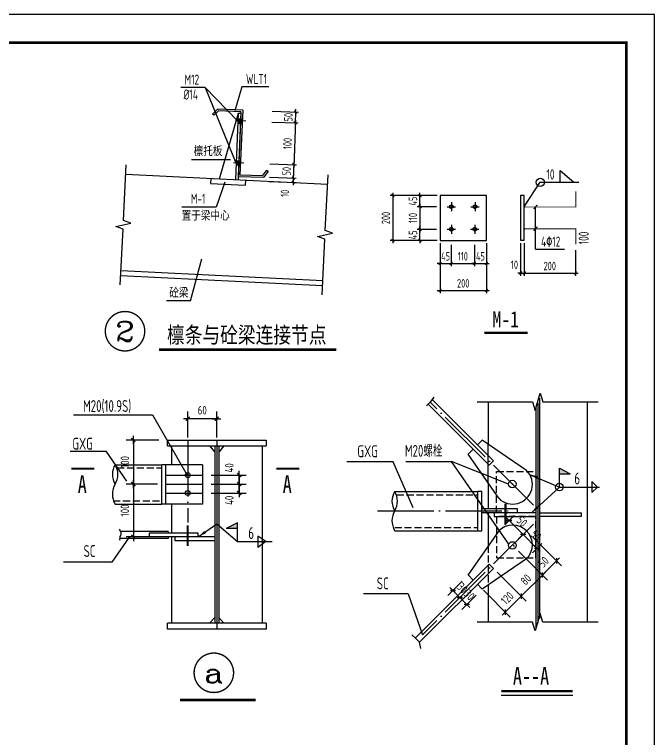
# Model space of a CAD drawing. Extents: x -2331248 to -1198620, y -977263 to -545844.
# Drawn here: x -1228785 to -1200410, y -723781 to -691608 of the extents above; entities that cross this region are included whole.
import ezdxf
from ezdxf.enums import TextEntityAlignment as Align

# ---------------------------------------------------------------- set-up
doc = ezdxf.new("R2010")
doc.units = 0
doc.header["$LTSCALE"] = 1000
doc.header["$MEASUREMENT"] = 0
for name, pattern in [('ACAD_ISO02W100', [15, 12, -3]), ('ACAD_ISO04W100', [30.5, 24, -3, 0.5, -3]), ('CONTINOUS', [0]), ('DASH', [0.35, 0.25, -0.1]), ('DASHED2', [9.525, 6.35, -3.175]), ('DOTE', [2.42, 2, -0.2, 0.02, -0.2])]:
    doc.linetypes.add(name, pattern=pattern)
doc.layers.get('0').update_dxf_attribs({"linetype": 'CONTINUOUS'})
doc.layers.get('DEFPOINTS').update_dxf_attribs({"linetype": 'CONTINUOUS'})
for name, color, linetype in [('AXIS', 253, 'CONTINOUS'), ('DIM', 3, 'CONTINUOUS'), ('DOTE', 1, 'DOTE'), ('DRAWING', 7, 'CONTINUOUS'), ('DRAWING0', 112, 'CONTINUOUS'), ('LM', 141, 'CONTINUOUS'), ('PUB_TEXT', 7, 'CONTINUOUS'), ('PUB_TITLE', 4, 'CONTINUOUS'), ('REIN', 1, 'CONTINUOUS'), ('TEXT', 7, 'CONTINUOUS'), ('THICK', 6, 'CONTINUOUS'), ('THIN', 7, 'CONTINUOUS'), ('中心线', 1, 'ACAD_ISO04W100'), ('构件', 74, 'CONTINUOUS'), ('标注', 33, 'CONTINUOUS'), ('檩条布置图', 2, 'CONTINUOUS'), ('粗实线', 7, 'CONTINUOUS'), ('细实线', 112, 'CONTINUOUS'), ('细虚线', 125, 'DASHED2')]:
    doc.layers.add(name, color=color, linetype=linetype)
doc.styles.add('COMP', font='complex', dxfattribs={"bigfont": 'hztxt'})
doc.styles.add('DIM_FONT', font='tssdeng.shx', dxfattribs={"width": 0.8, "bigfont": 'tssdchn.shx'})
doc.styles.add('ST', font='SimSun.ttf', dxfattribs={"height": 6})
doc.styles.add('TSSD_3摱搀槟', font='Tssdeng.shx', dxfattribs={"width": 0.7, "bigfont": 'hztxt.shx'})
doc.styles.add('TSSD_DIMENSION', font='Tssdeng.shx', dxfattribs={"width": 0.7, "bigfont": 'hztxt.shx'})
doc.styles.add('TSSD_REIN', font='Tssdeng.shx', dxfattribs={"width": 0.7, "bigfont": 'hztxt.shx'})
doc.styles.add('黑体', font='SIMHEI.TTF', dxfattribs={"width": 1.4})
doc.dimstyles.new('ANGL', dxfattribs={"dimtxt": 300, "dimasz": 300, "dimexe": 250, "dimexo": 300, "dimgap": 150, "dimtad": 1, "dimzin": 0, "dimdsep": 46, "dimtxsty": 'DIM_FONT', "dimblk1": 'ARCHTICK', "dimblk2": 'ARCHTICK', "dimcen": 0, "dimdle": 150, "dimclrt": 7, "dimadec": 0, "dimazin": 0, "dimtfac": 1, "dimtix": 1, "dimtmove": 2, "dimatfit": 3, "dimfxl": 1, "dimtolj": 1, "dimtzin": 0, "dimarcsym": 0})
doc.dimstyles.new('NORMAL', dxfattribs={"dimtxt": 300, "dimasz": 150, "dimexe": 150, "dimexo": 200, "dimgap": 150, "dimtad": 1, "dimdec": 0, "dimzin": 0, "dimdsep": 46, "dimtxsty": 'TSSD_DIMENSION', "dimblk": 'ARCHTICK', "dimblk1": 'ARCHTICK', "dimblk2": 'ARCHTICK', "dimsah": 1, "dimcen": 0, "dimdle": 150, "dimclrt": 7, "dimadec": 0, "dimazin": 0, "dimtfac": 1, "dimtdec": 0, "dimtix": 1, "dimtmove": 2, "dimatfit": 3, "dimldrblk": 'ARCHTICK', "dimfxl": 1, "dimtolj": 1, "dimtzin": 0, "dimarcsym": 0})
doc.dimstyles.new('TSSD_150_150', dxfattribs={"dimtxt": 450, "dimasz": 150, "dimexe": 150, "dimexo": 200, "dimgap": 150, "dimtad": 1, "dimdec": 0, "dimzin": 0, "dimdsep": 46, "dimtxsty": 'TSSD_DIMENSION', "dimblk": 'ARCHTICK', "dimblk1": 'ARCHTICK', "dimblk2": 'ARCHTICK', "dimsah": 1, "dimcen": 0, "dimdle": 150, "dimclrt": 7, "dimadec": 0, "dimazin": 0, "dimtfac": 1, "dimtdec": 0, "dimtix": 1, "dimtmove": 2, "dimatfit": 3, "dimldrblk": 'ARCHTICK', "dimfxl": 1, "dimtolj": 1, "dimtzin": 0, "dimarcsym": 0})

# ---------------------------------------------------------------- blocks, each defined once
blk = doc.blocks.new('_ARCHTICK')
at = {"color": 0, "linetype": 'ByBlock', "const_width": 0.4}
blk.add_lwpolyline([(-0.5, -0.5), (0.5, 0.5)], dxfattribs=at)
blk = doc.blocks.new('*D269')
at = {"layer": 'DEFPOINTS', "color": 0}
for p in [(-1217421, -725836), (-1217492, -727317), (-1216543, -727349)]:
    blk.add_point(p, dxfattribs=at)
at = {"layer": 'DIM', "color": 0, "lineweight": -2}
for p, q in [((-1216489, -725767), (-1216546, -727449)), ((-1217321, -725839), (-1216392, -725870)), ((-1217392, -727320), (-1216443, -727353))]:
    blk.add_line(p, q, dxfattribs=at)
at = {"layer": 'DIM', "color": 0, "lineweight": -2, "xscale": 99.99999999999999, "yscale": 99.99999999999999, "zscale": 99.99999999999999}
for p, rotation in [((-1216492, -725867), 88.052649425438), ((-1216543, -727349), 268.0526494254381)]:
    blk.add_blockref('_ARCHTICK', p, dxfattribs=dict(at, rotation=rotation))
at = {"layer": 'DIM', "color": 7, "insert": (-1216767, -726600), "char_height": 300, "attachment_point": 5, "rotation": 88.0526, "style": 'TSSD_DIMENSION'}
blk.add_mtext('\\A1;100', dxfattribs=at)
blk = doc.blocks.new('*D270')
at = {"layer": 'DEFPOINTS', "color": 0}
for p in [(-1217508, -727797), (-1217513, -727943), (-1216564, -727975)]:
    blk.add_point(p, dxfattribs=at)
at = {"layer": 'DIM', "color": 0, "lineweight": -2}
for p, q in [((-1217408, -727800), (-1216459, -727832)), ((-1216559, -727829), (-1216564, -727975)), ((-1216559, -727829), (-1216556, -727729)), ((-1217413, -727947), (-1216464, -727979)), ((-1216564, -727975), (-1216567, -728075))]:
    blk.add_line(p, q, dxfattribs=at)
at = {"layer": 'DIM', "color": 0, "lineweight": -2, "xscale": 99.99999999999999, "yscale": 99.99999999999999, "zscale": 99.99999999999999}
for p, rotation in [((-1216559, -727829), 268.0526494254381), ((-1216564, -727975), 88.05264942543806)]:
    blk.add_blockref('_ARCHTICK', p, dxfattribs=dict(at, rotation=rotation))
at = {"layer": 'DIM', "color": 7, "insert": (-1216859, -728368), "char_height": 300, "attachment_point": 5, "rotation": 88.0526, "style": 'TSSD_DIMENSION'}
blk.add_mtext('\\A1;10', dxfattribs=at)
blk = doc.blocks.new('*D271')
at = {"layer": 'DEFPOINTS', "color": 0}
for p in [(-1217492, -727317), (-1217508, -727797), (-1216559, -727829)]:
    blk.add_point(p, dxfattribs=at)
at = {"layer": 'DIM', "color": 0, "lineweight": -2}
for p, q in [((-1217392, -727320), (-1216443, -727353)), ((-1216539, -727249), (-1216562, -727929)), ((-1217408, -727800), (-1216459, -727832))]:
    blk.add_line(p, q, dxfattribs=at)
at = {"layer": 'DIM', "color": 0, "lineweight": -2, "xscale": 99.99999999999999, "yscale": 99.99999999999999, "zscale": 99.99999999999999}
for p, rotation in [((-1216543, -727349), 88.052649425438), ((-1216559, -727829), 268.0526494254381)]:
    blk.add_blockref('_ARCHTICK', p, dxfattribs=dict(at, rotation=rotation))
at = {"layer": 'DIM', "color": 7, "insert": (-1216801, -727581), "char_height": 300, "attachment_point": 5, "rotation": 88.0526, "style": 'TSSD_DIMENSION'}
blk.add_mtext('\\A1;50', dxfattribs=at)
blk = doc.blocks.new('*D272')
at = {"layer": 'DEFPOINTS', "color": 0}
for p in [(-1217408, -725449), (-1217421, -725836), (-1216492, -725867)]:
    blk.add_point(p, dxfattribs=at)
at = {"layer": 'DIM', "color": 0, "lineweight": -2}
for p, q in [((-1217308, -725452), (-1216379, -725484)), ((-1216479, -725481), (-1216492, -725867)), ((-1216479, -725481), (-1216476, -725381)), ((-1217321, -725839), (-1216392, -725870)), ((-1216492, -725867), (-1216496, -725967))]:
    blk.add_line(p, q, dxfattribs=at)
at = {"layer": 'DIM', "color": 0, "lineweight": -2, "xscale": 99.99999999999999, "yscale": 99.99999999999999, "zscale": 99.99999999999999}
for p, rotation in [((-1216479, -725481), 268.0526494254381), ((-1216492, -725867), 88.05264942543806)]:
    blk.add_blockref('_ARCHTICK', p, dxfattribs=dict(at, rotation=rotation))
at = {"layer": 'DIM', "color": 7, "insert": (-1216736, -725665), "char_height": 300, "attachment_point": 5, "rotation": 88.0526, "style": 'TSSD_DIMENSION'}
blk.add_mtext('\\A1;50', dxfattribs=at)
blk = doc.blocks.new('_INDEX1')
at = {"const_width": 0.035}
blk.add_lwpolyline([(-0.5, 0, 1), (0.5, 0, 1)], format="xyb", close=True, dxfattribs=at)
at = {"style": 'COMP', "width": 2.333333}
blk.add_attdef('1', text='', height=0.5, dxfattribs=at).set_placement((-0.25, -0.25), (0.25, -0.25), align=Align.FIT)
blk = doc.blocks.new('*D273')
at = {"layer": 'DEFPOINTS', "color": 0}
for p in [(-1210135, -730097), (-1209714, -730041), (-1209714, -730854)]:
    blk.add_point(p, dxfattribs=at)
at = {"layer": 'DIM', "color": 0, "lineweight": -2}
for p, q in [((-1209714, -730141), (-1209714, -730954)), ((-1210135, -730197), (-1210135, -730954)), ((-1210135, -730854), (-1210235, -730854)), ((-1210135, -730854), (-1209714, -730854)), ((-1209714, -730854), (-1209614, -730854))]:
    blk.add_line(p, q, dxfattribs=at)
at = {"layer": 'DIM', "color": 0, "lineweight": -2, "xscale": 100, "yscale": 100, "zscale": 100}
blk.add_blockref('_ARCHTICK', (-1210135, -730854), dxfattribs=at)
at = {"layer": 'DIM', "color": 0, "lineweight": -2, "xscale": 100, "yscale": 100, "zscale": 100, "rotation": 180}
blk.add_blockref('_ARCHTICK', (-1209714, -730854), dxfattribs=at)
at = {"layer": 'DIM', "color": 7, "insert": (-1209924, -730604), "char_height": 300, "attachment_point": 5, "style": 'TSSD_DIMENSION'}
blk.add_mtext('\\A1;45', dxfattribs=at)
blk = doc.blocks.new('*D274')
at = {"layer": 'DEFPOINTS', "color": 0}
for p in [(-1211356, -730041), (-1209714, -730041), (-1209714, -731814)]:
    blk.add_point(p, dxfattribs=at)
at = {"layer": 'DIM', "color": 0, "lineweight": -2}
for p, q in [((-1211356, -730141), (-1211356, -731914)), ((-1209714, -730141), (-1209714, -731914)), ((-1211456, -731814), (-1209614, -731814))]:
    blk.add_line(p, q, dxfattribs=at)
at = {"layer": 'DIM', "color": 0, "lineweight": -2, "xscale": 100, "yscale": 100, "zscale": 100, "rotation": 180}
blk.add_blockref('_ARCHTICK', (-1211356, -731814), dxfattribs=at)
at = {"layer": 'DIM', "color": 0, "lineweight": -2, "xscale": 100, "yscale": 100, "zscale": 100}
blk.add_blockref('_ARCHTICK', (-1209714, -731814), dxfattribs=at)
at = {"layer": 'DIM', "color": 7, "insert": (-1210535, -731564), "char_height": 300, "attachment_point": 5, "style": 'TSSD_DIMENSION'}
blk.add_mtext('\\A1;200', dxfattribs=at)
blk = doc.blocks.new('*D275')
at = {"layer": 'DEFPOINTS', "color": 0}
for p in [(-1211384, -728842), (-1212068, -729648), (-1211384, -729648)]:
    blk.add_point(p, dxfattribs=at)
at = {"layer": 'DIM', "color": 0, "lineweight": -2}
for p, q in [((-1211484, -728842), (-1212168, -728842)), ((-1212068, -728742), (-1212068, -729748)), ((-1211484, -729648), (-1212168, -729648))]:
    blk.add_line(p, q, dxfattribs=at)
at = {"layer": 'DIM', "color": 0, "lineweight": -2, "xscale": 100, "yscale": 100, "zscale": 100}
for p, rotation in [((-1212068, -728842), 90), ((-1212068, -729648), 270)]:
    blk.add_blockref('_ARCHTICK', p, dxfattribs=dict(at, rotation=rotation))
at = {"layer": 'DIM', "color": 7, "insert": (-1212318, -729245), "char_height": 300, "attachment_point": 5, "rotation": 90, "style": 'TSSD_DIMENSION'}
blk.add_mtext('\\A1;110', dxfattribs=at)
blk = doc.blocks.new('*D276')
at = {"layer": 'DEFPOINTS', "color": 0}
for p in [(-1212068, -729648), (-1211684, -729648), (-1211356, -730041)]:
    blk.add_point(p, dxfattribs=at)
at = {"layer": 'DIM', "color": 0, "lineweight": -2}
for p, q in [((-1211784, -729648), (-1212168, -729648)), ((-1212068, -729648), (-1212068, -729548)), ((-1212068, -730041), (-1212068, -729648)), ((-1211456, -730041), (-1212168, -730041)), ((-1212068, -730041), (-1212068, -730141))]:
    blk.add_line(p, q, dxfattribs=at)
at = {"layer": 'DIM', "color": 0, "lineweight": -2, "xscale": 100, "yscale": 100, "zscale": 100}
for p, rotation in [((-1212068, -729648), 270), ((-1212068, -730041), 90)]:
    blk.add_blockref('_ARCHTICK', p, dxfattribs=dict(at, rotation=rotation))
at = {"layer": 'DIM', "color": 7, "insert": (-1212318, -729845), "char_height": 300, "attachment_point": 5, "rotation": 90, "style": 'TSSD_DIMENSION'}
blk.add_mtext('\\A1;45', dxfattribs=at)
blk = doc.blocks.new('*D277')
at = {"layer": 'DEFPOINTS', "color": 0}
for p in [(-1210964, -730097), (-1210135, -730297), (-1210135, -730854)]:
    blk.add_point(p, dxfattribs=at)
at = {"layer": 'DIM', "color": 0, "lineweight": -2}
for p, q in [((-1210964, -730197), (-1210964, -730954)), ((-1210135, -730397), (-1210135, -730954)), ((-1211064, -730854), (-1210035, -730854))]:
    blk.add_line(p, q, dxfattribs=at)
at = {"layer": 'DIM', "color": 0, "lineweight": -2, "xscale": 100, "yscale": 100, "zscale": 100, "rotation": 180}
blk.add_blockref('_ARCHTICK', (-1210964, -730854), dxfattribs=at)
at = {"layer": 'DIM', "color": 0, "lineweight": -2, "xscale": 100, "yscale": 100, "zscale": 100}
blk.add_blockref('_ARCHTICK', (-1210135, -730854), dxfattribs=at)
at = {"layer": 'DIM', "color": 7, "insert": (-1210549, -730604), "char_height": 300, "attachment_point": 5, "style": 'TSSD_DIMENSION'}
blk.add_mtext('\\A1;110', dxfattribs=at)
blk = doc.blocks.new('*D278')
at = {"layer": 'DEFPOINTS', "color": 0}
for p in [(-1211356, -730041), (-1210964, -730097), (-1210964, -730854)]:
    blk.add_point(p, dxfattribs=at)
at = {"layer": 'DIM', "color": 0, "lineweight": -2}
for p, q in [((-1211356, -730141), (-1211356, -730954)), ((-1210964, -730197), (-1210964, -730954)), ((-1211356, -730854), (-1211456, -730854)), ((-1211356, -730854), (-1210964, -730854)), ((-1210964, -730854), (-1210864, -730854))]:
    blk.add_line(p, q, dxfattribs=at)
at = {"layer": 'DIM', "color": 0, "lineweight": -2, "xscale": 100, "yscale": 100, "zscale": 100}
blk.add_blockref('_ARCHTICK', (-1211356, -730854), dxfattribs=at)
at = {"layer": 'DIM', "color": 0, "lineweight": -2, "xscale": 100, "yscale": 100, "zscale": 100, "rotation": 180}
blk.add_blockref('_ARCHTICK', (-1210964, -730854), dxfattribs=at)
at = {"layer": 'DIM', "color": 7, "insert": (-1211160, -730604), "char_height": 300, "attachment_point": 5, "style": 'TSSD_DIMENSION'}
blk.add_mtext('\\A1;45', dxfattribs=at)
blk = doc.blocks.new('*D279')
at = {"layer": 'DEFPOINTS', "color": 0}
for p in [(-1208498, -730036), (-1208370, -730036), (-1208370, -731199)]:
    blk.add_point(p, dxfattribs=at)
at = {"layer": 'DIM', "color": 0, "lineweight": -2}
for p, q in [((-1208498, -730136), (-1208498, -731299)), ((-1208370, -730136), (-1208370, -731299)), ((-1208498, -731199), (-1208598, -731199)), ((-1208498, -731199), (-1208370, -731199)), ((-1208370, -731199), (-1208270, -731199))]:
    blk.add_line(p, q, dxfattribs=at)
at = {"layer": 'DIM', "color": 0, "lineweight": -2, "xscale": 100, "yscale": 100, "zscale": 100}
blk.add_blockref('_ARCHTICK', (-1208498, -731199), dxfattribs=at)
at = {"layer": 'DIM', "color": 0, "lineweight": -2, "xscale": 100, "yscale": 100, "zscale": 100, "rotation": 180}
blk.add_blockref('_ARCHTICK', (-1208370, -731199), dxfattribs=at)
at = {"layer": 'DIM', "color": 7, "insert": (-1208718, -730902), "char_height": 300, "attachment_point": 5, "style": 'TSSD_DIMENSION'}
blk.add_mtext('\\A1;10', dxfattribs=at)
blk = doc.blocks.new('*D280')
at = {"layer": 'DEFPOINTS', "color": 0}
for p in [(-1208370, -730036), (-1206558, -730286), (-1206558, -731199)]:
    blk.add_point(p, dxfattribs=at)
at = {"layer": 'DIM', "color": 0, "lineweight": -2}
for p, q in [((-1208370, -730136), (-1208370, -731299)), ((-1206558, -730386), (-1206558, -731299)), ((-1208470, -731199), (-1206458, -731199))]:
    blk.add_line(p, q, dxfattribs=at)
at = {"layer": 'DIM', "color": 0, "lineweight": -2, "xscale": 100, "yscale": 100, "zscale": 100, "rotation": 180}
blk.add_blockref('_ARCHTICK', (-1208370, -731199), dxfattribs=at)
at = {"layer": 'DIM', "color": 0, "lineweight": -2, "xscale": 100, "yscale": 100, "zscale": 100}
blk.add_blockref('_ARCHTICK', (-1206558, -731199), dxfattribs=at)
at = {"layer": 'DIM', "color": 7, "insert": (-1207464, -730949), "char_height": 300, "attachment_point": 5, "style": 'TSSD_DIMENSION'}
blk.add_mtext('\\A1;200', dxfattribs=at)
blk = doc.blocks.new('*D281')
at = {"layer": 'DEFPOINTS', "color": 0}
for p in [(-1211556, -728447), (-1213028, -730041), (-1211556, -730041)]:
    blk.add_point(p, dxfattribs=at)
at = {"layer": 'DIM', "color": 0, "lineweight": -2}
for p, q in [((-1213028, -728347), (-1213028, -730141)), ((-1211656, -728447), (-1213128, -728447)), ((-1211656, -730041), (-1213128, -730041))]:
    blk.add_line(p, q, dxfattribs=at)
at = {"layer": 'DIM', "color": 0, "lineweight": -2, "xscale": 100, "yscale": 100, "zscale": 100}
for p, rotation in [((-1213028, -728447), 90), ((-1213028, -730041), 270)]:
    blk.add_blockref('_ARCHTICK', p, dxfattribs=dict(at, rotation=rotation))
at = {"layer": 'DIM', "color": 7, "insert": (-1213278, -729244), "char_height": 300, "attachment_point": 5, "rotation": 90, "style": 'TSSD_DIMENSION'}
blk.add_mtext('\\A1;200', dxfattribs=at)
blk = doc.blocks.new('*D282')
at = {"layer": 'DEFPOINTS', "color": 0}
for p in [(-1212068, -728447), (-1211356, -728447), (-1211384, -728842)]:
    blk.add_point(p, dxfattribs=at)
at = {"layer": 'DIM', "color": 0, "lineweight": -2}
for p, q in [((-1212068, -728447), (-1212068, -728347)), ((-1211456, -728447), (-1212168, -728447)), ((-1212068, -728842), (-1212068, -728447)), ((-1211484, -728842), (-1212168, -728842)), ((-1212068, -728842), (-1212068, -728942))]:
    blk.add_line(p, q, dxfattribs=at)
at = {"layer": 'DIM', "color": 0, "lineweight": -2, "xscale": 100, "yscale": 100, "zscale": 100}
for p, rotation in [((-1212068, -728447), 270), ((-1212068, -728842), 90)]:
    blk.add_blockref('_ARCHTICK', p, dxfattribs=dict(at, rotation=rotation))
at = {"layer": 'DIM', "color": 7, "insert": (-1212318, -728645), "char_height": 300, "attachment_point": 5, "rotation": 90, "style": 'TSSD_DIMENSION'}
blk.add_mtext('\\A1;45', dxfattribs=at)
blk = doc.blocks.new('_DIMX')
blk.add_line((-150, 0), (150, 0))
at = {"const_width": 50}
blk.add_lwpolyline([(-70, -70), (70, 70)], dxfattribs=at)
blk = doc.blocks.new('*D291')
at = {"layer": 'DEFPOINTS', "color": 0}
for p in [(575754, -1155756), (575754, -1156723), (576784, -1156723)]:
    blk.add_point(p, dxfattribs=at)
at = {"layer": '细实线', "color": 0, "lineweight": -2}
for p, q in [((575754, -1156423), (575754, -1155506)), ((576784, -1156423), (576784, -1155506)), ((576783, -1155756), (575755, -1155756))]:
    blk.add_line(p, q, dxfattribs=at)
at = {"layer": '细实线', "color": 0, "lineweight": -2, "rotation": 180}
blk.add_blockref('_DIMX', (575754, -1155756), dxfattribs=at)
at = {"layer": '细实线', "color": 0, "lineweight": -2}
blk.add_blockref('_DIMX', (576784, -1155756), dxfattribs=at)
at = {"layer": '细实线', "color": 7, "insert": (576269, -1155456), "char_height": 300, "attachment_point": 5, "style": 'DIM_FONT'}
blk.add_mtext('\\A1;60', dxfattribs=at)
blk = doc.blocks.new('*D292')
at = {"layer": 'DEFPOINTS', "color": 0}
for p in [(576281, -1158078), (577581, -1158078), (576281, -1158395)]:
    blk.add_point(p, dxfattribs=at)
at = {"layer": '细实线', "color": 0, "lineweight": -2}
for p, q in [((576581, -1158078), (577831, -1158078)), ((577581, -1158394), (577581, -1158079)), ((576581, -1158395), (577831, -1158395))]:
    blk.add_line(p, q, dxfattribs=at)
for p, rotation in [((577581, -1158078), 90), ((577581, -1158395), 270)]:
    blk.add_blockref('_DIMX', p, dxfattribs=dict(at, rotation=rotation))
at = {"layer": '细实线', "color": 7, "insert": (577231, -1158653), "char_height": 300, "attachment_point": 5, "rotation": 90, "style": 'DIM_FONT'}
blk.add_mtext('\\A1;40', dxfattribs=at)
blk = doc.blocks.new('*D293')
at = {"layer": 'DEFPOINTS', "color": 0}
for p in [(576281, -1157760), (576281, -1158078), (577581, -1158078)]:
    blk.add_point(p, dxfattribs=at)
at = {"layer": '细实线', "color": 0, "lineweight": -2}
for p, q in [((576581, -1157760), (577831, -1157760)), ((577581, -1157761), (577581, -1158077)), ((576581, -1158078), (577831, -1158078))]:
    blk.add_line(p, q, dxfattribs=at)
for p, rotation in [((577581, -1157760), 90), ((577581, -1158078), 270)]:
    blk.add_blockref('_DIMX', p, dxfattribs=dict(at, rotation=rotation))
at = {"layer": '细实线', "color": 7, "insert": (577231, -1157502), "char_height": 300, "attachment_point": 5, "rotation": 90, "style": 'DIM_FONT'}
blk.add_mtext('\\A1;40', dxfattribs=at)
blk = doc.blocks.new('*D294')
at = {"layer": 'DEFPOINTS', "color": 0}
for p in [(575034, -1156513), (573826, -1158078), (574981, -1158078)]:
    blk.add_point(p, dxfattribs=at)
at = {"layer": '细实线', "color": 0, "lineweight": -2}
for p, q in [((574734, -1156513), (573576, -1156513)), ((573826, -1156514), (573826, -1158077)), ((574681, -1158078), (573576, -1158078))]:
    blk.add_line(p, q, dxfattribs=at)
for p, rotation in [((573826, -1156513), 90), ((573826, -1158078), 270)]:
    blk.add_blockref('_DIMX', p, dxfattribs=dict(at, rotation=rotation))
at = {"layer": '细实线', "color": 7, "insert": (573526, -1157295), "char_height": 300, "attachment_point": 5, "rotation": 90, "style": 'DIM_FONT'}
blk.add_mtext('\\A1;100', dxfattribs=at)
blk = doc.blocks.new('*D295')
at = {"layer": 'DEFPOINTS', "color": 0}
for p in [(574981, -1158078), (573826, -1159951), (575296, -1159951)]:
    blk.add_point(p, dxfattribs=at)
at = {"layer": '细实线', "color": 0, "lineweight": -2}
for p, q in [((574681, -1158078), (573576, -1158078)), ((573826, -1158079), (573826, -1159950)), ((574996, -1159951), (573576, -1159951))]:
    blk.add_line(p, q, dxfattribs=at)
for p, rotation in [((573826, -1158078), 90), ((573826, -1159951), 270)]:
    blk.add_blockref('_DIMX', p, dxfattribs=dict(at, rotation=rotation))
at = {"layer": '细实线', "color": 7, "insert": (573526, -1159014), "char_height": 300, "attachment_point": 5, "rotation": 90, "style": 'DIM_FONT'}
blk.add_mtext('\\A1;100', dxfattribs=at)
blk = doc.blocks.new('*D284')
at = {"layer": 'DEFPOINTS', "color": 0}
for p in [(587775, -1159738), (587272, -1160241), (588839, -1160803)]:
    blk.add_point(p, dxfattribs=at)
at = {"layer": '标注', "color": 0, "lineweight": -2}
for p, q in [((587987, -1159951), (589015, -1160979)), ((587484, -1160453), (588513, -1161482)), ((588337, -1161304), (588838, -1160803))]:
    blk.add_line(p, q, dxfattribs=at)
for p, rotation in [((588839, -1160803), 45.00000001563201), ((588336, -1161305), 225.000000015632)]:
    blk.add_blockref('_DIMX', p, dxfattribs=dict(at, rotation=rotation))
at = {"layer": '标注', "color": 7, "insert": (588375, -1160842), "char_height": 300, "attachment_point": 5, "rotation": 45, "style": 'DIM_FONT'}
blk.add_mtext('\\A1;50', dxfattribs=at)
blk = doc.blocks.new('*D285')
at = {"layer": 'DEFPOINTS', "color": 0}
for p in [(587272, -1160241), (586520, -1160993), (587584, -1162057)]:
    blk.add_point(p, dxfattribs=at)
at = {"layer": '标注', "color": 0, "lineweight": -2}
for p, q in [((587484, -1160453), (588513, -1161482)), ((586732, -1161205), (587761, -1162234)), ((588335, -1161306), (587585, -1162056))]:
    blk.add_line(p, q, dxfattribs=at)
for p, rotation in [((588336, -1161305), 45.00000000003549), ((587584, -1162057), 225.0000000000355)]:
    blk.add_blockref('_DIMX', p, dxfattribs=dict(at, rotation=rotation))
at = {"layer": '标注', "color": 7, "insert": (587748, -1161469), "char_height": 300, "attachment_point": 5, "rotation": 45, "style": 'DIM_FONT'}
blk.add_mtext('\\A1;80', dxfattribs=at)
blk = doc.blocks.new('*D286')
at = {"layer": 'DEFPOINTS', "color": 0}
for p in [(586596, -1161069), (586031, -1161634), (587019, -1162622)]:
    blk.add_point(p, dxfattribs=at)
at = {"layer": '标注', "color": 0, "lineweight": -2}
for p, q in [((586809, -1161281), (587761, -1162234)), ((586244, -1161846), (587196, -1162799)), ((587584, -1162057), (587019, -1162622)), ((587585, -1162056), (587586, -1162056)), ((587018, -1162623), (587018, -1162623))]:
    blk.add_line(p, q, dxfattribs=at)
for p, rotation in [((587584, -1162057), 225.0000000000473), ((587019, -1162622), 45.00000000004722)]:
    blk.add_blockref('_DIMX', p, dxfattribs=dict(at, rotation=rotation))
at = {"layer": '标注', "color": 7, "insert": (587090, -1162127), "char_height": 300, "attachment_point": 5, "rotation": 45, "style": 'DIM_FONT'}
blk.add_mtext('\\A1;120', dxfattribs=at)
blk = doc.blocks.new('*D287')
at = {"layer": 'DEFPOINTS', "color": 0}
for p in [(586785, -1159738), (587649, -1159864), (587280, -1160233)]:
    blk.add_point(p, dxfattribs=at)
at = {"layer": '标注', "color": 0, "lineweight": -2}
for p, q in [((586997, -1159526), (587330, -1159193)), ((587154, -1159370), (587648, -1159864)), ((587492, -1160021), (587825, -1159687))]:
    blk.add_line(p, q, dxfattribs=at)
for p, rotation in [((587154, -1159369), 135.000000000027), ((587649, -1159864), 315.000000000027)]:
    blk.add_blockref('_DIMX', p, dxfattribs=dict(at, rotation=rotation))
at = {"layer": '标注', "color": 7, "insert": (587613, -1159405), "char_height": 300, "attachment_point": 5, "rotation": 315, "style": 'DIM_FONT'}
blk.add_mtext('\\A1;50', dxfattribs=at)
blk = doc.blocks.new('*D288')
at = {"layer": 'DEFPOINTS', "color": 0}
for p in [(587649, -1159864), (587280, -1160233), (587775, -1160728)]:
    blk.add_point(p, dxfattribs=at)
at = {"layer": '标注', "color": 0, "lineweight": -2}
for p, q in [((587492, -1160021), (587825, -1159687)), ((588143, -1160359), (587649, -1159865)), ((587987, -1160516), (588320, -1160182))]:
    blk.add_line(p, q, dxfattribs=at)
for p, rotation in [((587649, -1159864), 135.0000000004043), ((588144, -1160359), 315.0000000004043)]:
    blk.add_blockref('_DIMX', p, dxfattribs=dict(at, rotation=rotation))
at = {"layer": '标注', "color": 7, "insert": (588108, -1159900), "char_height": 300, "attachment_point": 5, "rotation": 315, "style": 'DIM_FONT'}
blk.add_mtext('\\A1;50', dxfattribs=at)
blk = doc.blocks.new('*D289')
at = {"layer": 'DEFPOINTS', "color": 0}
for p in [(585955, -1161558), (586203, -1161805), (585410, -1162103)]:
    blk.add_point(p, dxfattribs=at)
at = {"layer": '标注', "color": 0, "lineweight": -2}
for p, q in [((585743, -1161770), (585233, -1162280)), ((585990, -1162017), (585481, -1162527)), ((585409, -1162102), (585409, -1162101)), ((585657, -1162350), (585410, -1162103)), ((585658, -1162351), (585659, -1162352))]:
    blk.add_line(p, q, dxfattribs=at)
for p, rotation in [((585410, -1162103), 315.0000000000539), ((585657, -1162350), 135.0000000000539)]:
    blk.add_blockref('_DIMX', p, dxfattribs=dict(at, rotation=rotation))
at = {"layer": '标注', "color": 7, "insert": (585746, -1162015), "char_height": 300, "attachment_point": 5, "rotation": 315, "style": 'DIM_FONT'}
blk.add_mtext('\\A1;30', dxfattribs=at)
blk = doc.blocks.new('*D290')
at = {"layer": 'DEFPOINTS', "color": 0}
for p in [(585708, -1161310), (585955, -1161558), (585410, -1162103)]:
    blk.add_point(p, dxfattribs=at)
at = {"layer": '标注', "color": 0, "lineweight": -2}
for p, q in [((585495, -1161523), (584986, -1162032)), ((585743, -1161770), (585233, -1162280)), ((585162, -1161855), (585161, -1161854)), ((585163, -1161855), (585410, -1162103)), ((585411, -1162104), (585411, -1162104))]:
    blk.add_line(p, q, dxfattribs=at)
for p, rotation in [((585163, -1161855), 315.0000000002156), ((585410, -1162103), 135.0000000002156)]:
    blk.add_blockref('_DIMX', p, dxfattribs=dict(at, rotation=rotation))
at = {"layer": '标注', "color": 7, "insert": (585498, -1161767), "char_height": 300, "attachment_point": 5, "rotation": 315, "style": 'DIM_FONT'}
blk.add_mtext('\\A1;30', dxfattribs=at)
blk = doc.blocks.new('A$C0671343E')
for p, q in [((4734.1, 8264), (4890, 8258.7)), ((4728.8, 8108.1), (4884.7, 8102.8)), ((4663.1, 6782.6), (4819, 6777.3)), ((4657.8, 6626.7), (4813.7, 6621.4))]:
    blk.add_line(p, q)
at = {"ltscale": 0.2}
for p, q in [((5007.3, 8176.7, 240), (4641.5, 8189.1, 240)), ((4936.3, 6695.2, 240), (4570.5, 6707.7, 240))]:
    blk.add_line(p, q, dxfattribs=at)
for points in [[(4734.1, 8264, 240), (4830, 8260.7, 240), (4728.8, 8108.1, 240), (4824.7, 8104.8, 240)], [(4830, 8260.7, 240), (4890, 8258.7, 240), (4824.7, 8104.8, 240), (4884.7, 8102.8, 240)], [(4663.1, 6782.6, 240), (4759.1, 6779.3, 240), (4657.8, 6626.7, 240), (4753.8, 6623.4, 240)], [(4759.1, 6779.3, 240), (4819, 6777.3, 240), (4753.8, 6623.4, 240), (4813.7, 6621.4, 240)]]:
    blk.add_solid(points)
at = {"layer": 'AXIS'}
for p, q in [((12299.5, 5305.9), (12299.5, 4981.4)), ((13139, 5305.9), (13139, 4981.4)), ((12150.3, 5143.6), (12448.7, 5143.6)), ((12989.8, 5143.6), (13288.2, 5143.6)), ((12299.5, 4506.7), (12299.5, 4182.1)), ((13130.3, 4506.7), (13130.3, 4182.1)), ((12150.3, 4344.4), (12448.7, 4344.4)), ((12981.1, 4344.4), (13279.5, 4344.4))]:
    blk.add_line(p, q, dxfattribs=at)
at = {"layer": 'DIM', "const_width": 40}
for points in [[(15220, 5062.1), (15352.3, 5212.3)], [(15220, 4290.7), (15352.3, 4440.9)]]:
    blk.add_lwpolyline(points, dxfattribs=at)
at = {"layer": 'REIN', "const_width": 32}
for points in [[(14890, 5132.9), (16716.2, 5132.9), (16716.2, 5690.7)], [(14890, 4361.6), (16716.2, 4361.6), (16716.2, 3803.8)]]:
    blk.add_lwpolyline(points, dxfattribs=at)
at = {"layer": 'REIN', "color": 1, "const_width": 40}
for points in [[(14884.3, 5119.3, 0.4142136), (14904.3, 5139.3, 0.4142136), (14884.3, 5159.3, 1)], [(14884.3, 4340.2, 0.4142136), (14904.3, 4360.2, 0.4142136), (14884.3, 4380.2, 1)]]:
    blk.add_lwpolyline(points, format="xyb", dxfattribs=at)
at = {"layer": 'TEXT', "ltscale": 99}
for p, q in [((3570, 9381.3), (2707.4, 9381.3)), ((3570, 9381.3), (4660.5, 6704.6, 240)), ((4731.4, 8186, 240), (3570, 9381.3)), ((4868.8, 9402, 240), (4613.6, 8543, 240)), ((5827.7, 9402, 240), (4868.8, 9402, 240)), ((3081.6, 6825.8, 240), (4460.1, 6825.8, 240))]:
    blk.add_line(p, q, dxfattribs=at)
at = {"layer": 'TEXT'}
for p, q in [((16161, 6010.6), (16161, 6428.8)), ((16161, 6428.8), (16646.5, 6010.6)), ((4269.9, 6014.7, 240), (3953.6, 5131, 240)), ((14891.7, 5166.6), (15453.3, 6010.6)), ((14891.7, 5166.6), (15453.3, 6010.6)), ((15453.3, 6010.6), (16104.1, 6010.6)), ((15453.3, 6010.6), (16823.9, 6010.6)), ((3953.6, 5131, 240), (2735, 5131, 240)), ((15286.1, 3638.5), (15286.1, 5137.2)), ((15286.1, 3638.5), (16312.3, 3638.5)), ((3048.8, 1805.2), (3449.1, 3295.5)), ((3048.8, 1805.2), (2193.5, 1805.2))]:
    blk.add_line(p, q, dxfattribs=at)
blk.add_lwpolyline([(14891.7, 5166.6, 0, 56, 0), (15002.5, 5333.1, 56, 56, 0)], format="xyseb", dxfattribs=at)
blk.add_circle((15453.3, 6010.6), 146.2, dxfattribs=at)
at = {"layer": 'THICK', "const_width": 84}
for points in [[(13464, 668), (15007.6, 668)], [(1924.4, 70), (8223.6, 70)]]:
    blk.add_lwpolyline(points, dxfattribs=at)
at = {"layer": 'THIN'}
for p, q in [((11898.6, 5540.7), (11898.6, 3946.6)), ((13540.8, 5540.7), (11898.6, 5540.7)), ((13540.8, 3946.6), (13540.8, 5540.7)), ((14884.9, 5542.1), (14756.9, 5541.5)), ((14756.9, 5541.5), (14756.9, 3952.5)), ((14884.9, 3952.5), (14884.9, 5542.1)), ((11898.6, 3946.6), (13540.8, 3946.6)), ((14756.9, 3952.5), (14884.9, 3952.5))]:
    blk.add_line(p, q, dxfattribs=at)
for points in [[(557.1, 2368.3), (656, 4345.8), (396.5, 4442.9), (931, 4560.3), (671.6, 4657.4), (770.4, 6634.9)], [(7713, 2010.5), (7811.8, 3988), (7552.4, 4085.1), (8086.9, 4202.5), (7827.4, 4299.6), (7926.3, 6277.1)]]:
    blk.add_lwpolyline(points, dxfattribs=at)
at = {"layer": 'THIN', "color": 4, "linetype": 'ACAD_ISO02W100', "ltscale": 0.005}
for centre in [(12299.5, 5143.6), (13139, 5143.6), (12299.5, 4344.4), (13130.3, 4344.4)]:
    blk.add_circle(centre, 64, dxfattribs=at)
at = {"layer": '檩条布置图', "color": 7}
for p, q in [((3999.4, 8612.5, 240), (3824.3, 8434.5, 240)), ((4035.8, 8550.2, 240), (3871.7, 8389.6, 240)), ((4901, 8566.6, 240), (3999.4, 8612.5, 240)), ((4838, 8509.7, 240), (4035.8, 8550.2, 240)), ((4838, 8509.7, 240), (4740.1, 6221.6, 240)), ((4900.9, 8566.6, 240), (4802.1, 6279.6, 240)), ((3871.7, 8389.6, 240), (3824.3, 8434.5, 240)), ((4740.5, 8452.5, 240), (4068.4, 6124.4, 240)), ((4740.5, 8452.5, 240), (4640.1, 6105, 240)), ((4836.4, 8449.3, 240), (4736, 6101.7, 240)), ((4836.4, 8449.3, 240), (4740.5, 8452.5, 240)), ((5746.1, 6444.6, 240), (5606.5, 6251.7, 240)), ((5746.1, 6444.6, 240), (5798.7, 6406.6, 240)), ((753.7, 6299.3, 240), (7909.5, 5941.5, 240)), ((4740.1, 6221.6, 240), (5653.1, 6190.7, 240)), ((4802.1, 6279.6, 240), (5606.5, 6251.7, 240)), ((5798.7, 6406.6, 240), (5653.1, 6190.7, 240)), ((3765.4, 6148.7, 240), (3756.4, 5968.9, 240)), ((3756.4, 5968.9, 240), (4984, 5907.6, 240)), ((4993, 6087.3, 240), (4984, 5907.6, 240)), ((582.9, 2883.7, 240), (7738.7, 2525.9, 240)), ((573.9, 2703.9, 240), (7729.7, 2346.1, 240))]:
    blk.add_line(p, q, dxfattribs=at)
at = {"layer": 'PUB_TEXT'}
ref = blk.add_blockref('_INDEX1', (724.5, 724.5), dxfattribs=dict(at, xscale=1400, yscale=1400, zscale=1400))
ref.add_attrib('1', '2', dxfattribs={"layer": '0', "height": 700, "style": 'COMP', "width": 1.5}).set_placement((374.5, 374.5), (1074.5, 374.5), align=Align.FIT)
at = {"style": '黑体', "width": 0.8}
blk.add_text('M-1', height=576, dxfattribs=at).set_placement((13757.1, 684.9), align=Align.BOTTOM_LEFT)
blk.add_text('檩条与砼梁连接节点', height=576, dxfattribs=at).set_placement((5042.1, 305.2), align=Align.CENTER)
at = {"layer": 'TEXT', "ltscale": 99, "width": 0.7}
for s, style, p in [('M12', 'TSSD_3摱搀槟', (2834.7, 9475.8)), ('WLT1', 'TSSD_3摱搀槟', (5013.9, 9497.4)), ('%%C14', 'TSSD_3摱搀槟', (2799.7, 8947.2)), ('檩托板', 'TSSD_REIN', (3159.9, 6939.1, 480))]:
    blk.add_text(s, height=360, dxfattribs=dict(at, style=style)).set_placement(p)
at = {"layer": 'TEXT', "style": 'TSSD_REIN', "width": 0.7}
for s, p in [('10', (15673.2, 6111.5)), ('M-1', (3057.5, 5247.2, 240)), ('置于梁中心', (2735, 4651.6, 240)), ('4%%13012', (15482.6, 3725.1)), ('砼梁', (2297.1, 1910.9))]:
    blk.add_text(s, height=360, dxfattribs=at).set_placement(p)
blk.add_text('100', height=360, rotation=90, dxfattribs=at).set_placement((17176, 3811.4))
at = {"layer": 'DIM'}
for base, p1, p2, angle, text, picture, middle in [((6762.7, 8120.9, 240), (5847.4, 8538.9, 240), (5834.3, 8152.5, 240), 88.05265, '50', '*D272', (6519.4, 8322.6, 240)), ((6712.3, 6638.8, 240), (5834.3, 8152.5, 240), (5763.3, 6671.1, 240), 88.05265, '100', '*D269', (6487.6, 7388.4, 240)), ((6696, 6159.1, 240), (5763.3, 6671.1, 240), (5747, 6191.4, 240), 88.05265, '50', '*D271', (6454.3, 6407.5, 240)), ((10227.4, 3946.6), (11698.6, 5540.7), (11698.6, 3946.6), 90, '200', '*D281', (9977.4, 4743.7)), ((11187.4, 5540.7), (11871.2, 5146.2), (11898.6, 5540.7), 90, '45', '*D282', (10937.4, 5343.5)), ((11187.4, 4340.3), (11871.3, 5146.2), (11871.2, 4340.3), 270, '110', '*D275', (10937.4, 4743.2)), ((11187.4, 4340.3), (11898.6, 3946.6), (11571.2, 4340.3), 90, '45', '*D276', (10937.4, 4143.5))]:
    dim = blk.add_linear_dim(base=base, p1=p1, p2=p2, angle=angle, text=text, dimstyle='TSSD_150_150', override={"dimtxt": 300, "dimasz": 100, "dimexe": 100, "dimexo": 100, "dimgap": 100, "dimblk1": 'ARCHTICK', "dimblk2": 'ARCHTICK', "dimsah": 1, "dimdle": 100}, dxfattribs=at)
    dim.commit()
    dim.dimension.update_dxf_attribs({"geometry": picture, "text_midpoint": middle, "insert": (1223255, 733988)})
dim = blk.add_linear_dim(base=(6691, 6012.5, 240), p1=(5747, 6191.4, 240), p2=(5741.9, 6044.8, 240), angle=88.05265, text='10', dimstyle='TSSD_150_150', override={"dimtxt": 300, "dimasz": 100, "dimexe": 100, "dimexo": 100, "dimgap": 100, "dimblk1": 'ARCHTICK', "dimblk2": 'ARCHTICK', "dimsah": 1, "dimdle": 100}, dxfattribs=at)
dim.commit()
dim.dimension.update_dxf_attribs({"geometry": '*D270', "text_midpoint": (6395.8, 5619.6, 240), "dimtype": 128, "insert": (1223255, 733988)})
for base, p1, p2, text, picture, middle in [((13540.8, 2174.2), (11898.6, 3946.6), (13540.8, 3946.6), '200', '*D274', (12719.7, 2424.2)), ((12291.3, 3134.2), (11898.6, 3946.6), (12291.3, 3891.3), '45', '*D278', (12095, 3384.2)), ((13120.3, 3134.2), (12291.3, 3891.3), (13120.3, 3691.3), '110', '*D277', (12705.8, 3384.2)), ((13540.8, 3134.2), (13120.3, 3891.3), (13540.8, 3946.6), '45', '*D273', (13330.6, 3384.2)), ((16697, 2788.8), (14884.9, 3952.5), (16697, 3702.3), '200', '*D280', (15791, 3038.8))]:
    dim = blk.add_linear_dim(base=base, p1=p1, p2=p2, text=text, dimstyle='TSSD_150_150', override={"dimtxt": 300, "dimasz": 100, "dimexe": 100, "dimexo": 100, "dimgap": 100, "dimblk1": 'ARCHTICK', "dimblk2": 'ARCHTICK', "dimsah": 1, "dimdle": 100}, dxfattribs=at)
    dim.commit()
    dim.dimension.update_dxf_attribs({"geometry": picture, "text_midpoint": middle, "insert": (1223255, 733988)})
dim = blk.add_linear_dim(base=(14884.9, 2788.8), p1=(14756.9, 3952.5), p2=(14884.9, 3952.5), text='10', dimstyle='TSSD_150_150', override={"dimtxt": 300, "dimasz": 100, "dimexe": 100, "dimexo": 100, "dimgap": 100, "dimblk1": 'ARCHTICK', "dimblk2": 'ARCHTICK', "dimsah": 1, "dimdle": 100}, dxfattribs=at)
dim.commit()
dim.dimension.update_dxf_attribs({"geometry": '*D279', "text_midpoint": (14537, 3085.9), "dimtype": 128, "insert": (1223255, 733988)})
blk = doc.blocks.new('A$C30AC0630')
at = {"layer": '细实线'}
for points in [[(17589.9, 8282.1), (17589.9, 8078.5), (17974.9, 8078.5)], [(5770, 6137.4), (6167.5, 6137.4), (6167.5, 6341)]]:
    blk.add_hatch(color=256, dxfattribs=at).paths.add_polyline_path(points)
at = {"layer": 'AXIS', "const_width": 100}
blk.add_lwpolyline([(6814.4, 50), (4131.4, 50)], dxfattribs=at)
at = {"layer": 'DOTE'}
for p, q in [((16665.6, 6971.8), (13006, 10631.4)), ((4404.7, 9281.6), (4404.7, 6352)), ((3630.9, 8035), (4930.8, 8035)), ((3630.9, 7717.1), (4930.8, 7717.1)), ((3630.9, 7399.2), (4930.8, 7399.2)), ((11130.7, 6772.1), (15815.5, 6772.1)), ((16665.6, 6297.1), (12728.8, 2360.4))]:
    blk.add_line(p, q, dxfattribs=at)
at = {"layer": 'DRAWING'}
for points, const_width in [([(1093.4, 8263.1), (274.9, 8263.1)], 77.7), ([(8363.1, 8263.1), (7544.6, 8263.1)], 77.7), ([(15671.6, 7027.6), (15671.6, 6287.8)], 84), ([(4404.8, 6255.5), (4404.8, 5515.8)], 77.7), ([(15523.3, 366.3), (18063.6, 366.3)], 77.7)]:
    blk.add_lwpolyline(points, dxfattribs=dict(at, const_width=const_width))
at = {"layer": 'DRAWING0'}
blk.add_line((15523.3, 226.3), (18063.6, 226.3), dxfattribs=at)
at = {"layer": 'LM', "linetype": 'DASH'}
for p, q in [((1902.1, 8293.8), (3490.9, 8293.8)), ((11820.7, 7341.6), (14695.5, 7341.6)), ((1758.3, 7117.8), (3490.9, 7117.8)), ((11747.7, 6172.9), (14695.5, 6172.9)), ((15067.5, 5528.3), (15067.5, 4136.5))]:
    blk.add_line(p, q, dxfattribs=at)
for points in [[(16747.5, 8167.9), (16747.5, 6701.4), (15361.5, 6701.4), (15361.5, 8167.9)], [(16747.5, 5101.1), (16747.5, 6567.6), (15361.5, 6567.6), (15361.5, 5101.1)]]:
    blk.add_lwpolyline(points, close=True, dxfattribs=at)
at = {"layer": '中心线'}
for p, q in [((16817.5, 10599.1), (16817.5, 2777.8)), ((5433.9, 9281.6), (5433.9, 2564.6))]:
    blk.add_line(p, q, dxfattribs=at)
at = {"layer": '细实线'}
for p, q in [((16733.5, 10330), (16901.5, 10946)), ((16901.5, 10946), (16999.5, 10638)), ((15098.1, 8395.2), (12934.2, 10559.1)), ((15246.6, 8543.7), (13071.5, 10718.7)), ((14675.5, 10638), (16635.5, 10638)), ((15067.5, 10638), (15067.5, 9132.5)), ((16635.5, 10638), (16733.5, 10330)), ((16887.5, 10767), (16887.5, 2945.7)), ((16999.5, 10638), (18959.5, 10638)), ((18567.5, 10638), (18567.5, 2816.7)), ((16747.5, 10431.2), (16747.5, 2610)), ((348.4, 10172.8), (3155.3, 10172.8)), ((3155.3, 10172.8), (4389.9, 8035)), ((3683.9, 9281.6), (7183.9, 9281.6)), ((3683.9, 9071.6), (3683.9, 9281.6)), ((7183.9, 9281.6), (7183.9, 9071.6)), ((14852.7, 9279.7), (14681.6, 9108.7)), ((16424.7, 8202.7), (14852.7, 9279.7)), ((3683.9, 9071.6), (7183.9, 9071.6)), ((3823.9, 9071.6), (3823.9, 8405.8)), ((5181.4, 9071.6), (5363.9, 8856.6)), ((5363.9, 9071.6), (5363.9, 2774.6)), ((5503.9, 9071.6), (5503.9, 2774.6)), ((5686.4, 9071.6), (5503.9, 8856.6)), ((7043.9, 9071.6), (7043.9, 2774.6)), ((236.5, 8880.7), (1500.9, 8880.7)), ((1500.9, 8880.7), (2236.4, 7818.4)), ((14533.1, 8960.2), (14348, 8775)), ((15434.7, 7212.7), (14348, 8775)), ((11693.3, 8511.5), (10047.9, 8511.5)), ((12407.2, 6873.4), (11693.3, 8511.5)), ((12140.2, 8518.6), (13781.6, 8518.6)), ((15786.5, 7718.9), (13766.8, 8525.2)), ((15795.1, 5587.5), (13766.8, 8525.2)), ((15246.6, 8543.7), (15098.1, 8395.2)), ((1829.1, 8405.8), (3490.9, 8405.8)), ((3490.9, 7005.8), (3490.9, 8405.8)), ((4930.8, 8405.8), (3490.9, 8405.8)), ((3630.9, 7005.8), (3630.9, 8405.8)), ((4930.8, 8405.8), (4930.8, 7005.8)), ((17589.9, 7612), (17589.9, 8282.1)), ((17589.9, 8282.1), (17974.9, 8078.5)), ((17589.9, 8078.5), (17974.9, 8078.5)), ((15067.5, 7740.6), (15067.5, 6835.2)), ((18742.8, 7810), (18742.8, 7414)), ((18940.8, 7612), (18742.8, 7810)), ((17589.9, 7612), (19008, 7612)), ((18940.8, 7612), (18742.8, 7414)), ((11747.7, 7453.6), (14695.5, 7453.6)), ((14695.5, 7460.9), (14835.5, 7460.9)), ((14695.5, 6060.9), (14695.5, 7460.9)), ((14835.5, 6060.9), (14835.5, 7460.9)), ((1829.1, 7005.8), (3490.9, 7005.8)), ((4930.8, 7005.8), (3490.9, 7005.8)), ((3823.9, 7005.8), (3823.9, 5977.1)), ((16103.9, 6835.2), (14835.5, 6835.2)), ((16747.5, 6701.4), (14835.5, 6701.4)), ((15067.5, 6701.4), (15067.5, 5528.3)), ((15276, 6701.4), (15276, 6567.6)), ((16103.9, 6701.4), (16103.9, 6835.2)), ((16887.5, 6701.4), (18359, 6701.4)), ((18359, 6701.4), (18359, 6567.6)), ((15276, 6567.6), (16747.5, 6567.6)), ((18359, 6567.6), (16887.5, 6567.6)), ((5433.9, 6301.1), (6167.5, 5675.2)), ((6167.5, 6341), (5770, 6137.4)), ((6167.5, 5675.2), (6167.5, 6341)), ((3711.2, 6033.1), (2014.8, 6033.1)), ((3034.9, 5977.1), (3034.9, 5840.7)), ((4773.9, 5977.1), (3034.9, 5977.1)), ((3711.2, 6033.1), (3711.2, 5977.1)), ((4773.9, 5843.3), (4773.9, 5977.1)), ((6167.5, 6137.4), (5770, 6137.4)), ((11747.7, 6060.9), (14695.5, 6060.9)), ((15434.7, 6056.3), (14343.8, 4488)), ((14695.5, 6060.9), (14835.5, 6060.9)), ((2328.2, 5837.7), (1712.4, 4945.2)), ((3711.2, 5787.3), (1987.9, 5787.3)), ((5363.9, 5843.3), (3044, 5843.3)), ((3711.2, 5843.3), (3711.2, 5787.3)), ((3823.9, 5843.3), (3823.9, 2774.6)), ((3946.1, 5843.3), (3946.1, 5709.5)), ((3946.1, 5709.5), (5363.9, 5709.5)), ((6167.5, 5675.2), (7397.1, 5675.2)), ((7179.4, 5675.2), (6891, 5873.2)), ((6891, 5873.2), (6891, 5462.7)), ((7179.4, 5675.2), (6891, 5462.7)), ((1712.4, 4945.2), (0, 4945.2)), ((16424.7, 5066.3), (14846.6, 3985.1)), ((15098.1, 4873.8), (12476.6, 2252.3)), ((15246.6, 4725.3), (12625.1, 2103.8)), ((15246.6, 4725.3), (15098.1, 4873.8)), ((14533.1, 4308.8), (14348, 4494)), ((14852.7, 3989.3), (14681.6, 4160.3)), ((15067.5, 4136.5), (15067.5, 2816.7)), ((12219, 3821.4), (10641.1, 3821.4)), ((12219, 3821.4), (12728.8, 2360.4)), ((16901.5, 3124.7), (16733.5, 2508.7)), ((16999.5, 2816.7), (16901.5, 3124.7)), ((5181.4, 2774.6), (5363.9, 2983)), ((5686.4, 2774.6), (5503.9, 2983)), ((7183.9, 2774.6), (3683.9, 2774.6)), ((3683.9, 2564.6), (3683.9, 2774.6)), ((7183.9, 2774.6), (7183.9, 2564.6)), ((16635.5, 2816.7), (14675.5, 2816.7)), ((16733.5, 2508.7), (16635.5, 2816.7)), ((18959.5, 2816.7), (16999.5, 2816.7)), ((7183.9, 2564.6), (3683.9, 2564.6))]:
    blk.add_line(p, q, dxfattribs=at)
for points in [[(13138.9, 10808.5), (13004.4, 10629.3), (12870, 10494.9)], [(1974.8, 6114.7), (1993.1, 6078.1), (2011.4, 6041.6), (2029.7, 5995.9), (2029.7, 5950.3), (2020.5, 5895.5), (2002.2, 5858.9), (1993.1, 5813.3), (1984, 5767.6), (2002.2, 5722), (2002.2, 5722)], [(12671.8, 1877.9), (12627, 2101.9), (12492.5, 2236.3), (12358.1, 2370.7)]]:
    blk.add_lwpolyline(points, dxfattribs=at)
for centre, radius in [((4404.7, 8035), 87.5), ((15918.5, 7718.9), 132), ((4404.7, 7399.2), 87.5), ((15918.5, 5540.8), 132)]:
    blk.add_circle(centre, radius, dxfattribs=at)
at = {"layer": '细实线', "color": 112}
blk.add_circle((17589.9, 7612), 134.8, dxfattribs=at)
at = {"layer": '细实线'}
for centre, radius, start, end in [((2388, 8061.5), 656.5, 148.36074, 211.63926), ((1270.2, 8061.5), 656.5, 328.36074, 31.63926), ((15929.7, 7707.7), 700, 225, 45), ((2427.2, 7361.5), 695.8, 149.26248, 210.73752), ((12293.8, 7112.8), 643.7, 148.03857, 211.96143), ((11201.6, 7112.8), 643.7, 328.03857, 31.96143), ((12345.8, 6416.5), 695.8, 149.26248, 210.73752), ((15929.7, 5561.3), 700, 315, 135)]:
    blk.add_arc(centre, radius, start, end, dxfattribs=at)
for p in [(15928, 7709.4), (15968, 5522)]:
    blk.add_point(p, dxfattribs=at)
at = {"layer": '细虚线'}
blk.add_line((15067.5, 7740.6), (15067.5, 9132.5), dxfattribs=at)
at = {"layer": 'PUB_TEXT'}
ref = blk.add_blockref('_INDEX1', (5331.5, 1018.5), dxfattribs=dict(at, xscale=1400, yscale=1400, zscale=1400))
ref.add_attrib('1', 'a', dxfattribs={"layer": '0', "height": 700, "style": 'COMP', "width": 1.4}).set_placement((4981.5, 668.5), (5681.5, 668.5), align=Align.FIT)
at = {"layer": '粗实线', "width": 0.75}
for s, style, p in [('A', 'ST', (503.8, 7402)), ('A', 'ST', (7773.5, 7402)), ('A--A', '黑体', (15938.9, 593.1))]:
    blk.add_text(s, height=630, dxfattribs=dict(at, style=style)).set_placement(p)
at = {"layer": '细实线', "style": 'TSSD_REIN', "width": 0.7}
for s, p in [('M20(10.9S)', (691, 10278.9)), ('GXG', (312, 8941.7)), ('GXG', (10420.1, 8671.9)), ('M20螺栓', (12105.8, 8686)), ('6', (18118.9, 7707.7)), ('6', (6554.3, 5770.9)), ('SC', (710.9, 5130.8)), ('SC', (11111.8, 3983.1))]:
    blk.add_text(s, height=420, dxfattribs=at).set_placement(p)
at = {"layer": '标注'}
for p1, p2, distance, text, picture, middle in [((15434.7, 6056.3), (15929.7, 5561.3), 522, '50', '*D287', (16263.5, 6390)), ((16424.7, 5066.3), (15929.7, 5561.3), -522, '50', '*D288', (16758.4, 5895)), ((15922, 5553.6), (16424.7, 6056.3), -1504.9, '50', '*D284', (17025.4, 4952.9)), ((15922, 5553.6), (15170.2, 4801.7), 1504.9, '80', '*D285', (16398.1, 4325.7)), ((15246.6, 4725.3), (14681.6, 4160.3), 1396.8, '120', '*D286', (15739.7, 3667.2)), ((14357.7, 4484.2), (14605.2, 4236.8), -770.8, '30', '*D290', (14148.6, 4027.6)), ((14852.7, 3989.3), (14605.2, 4236.8), 770.8, '30', '*D289', (14396, 3780.1))]:
    dim = blk.add_aligned_dim(p1=p1, p2=p2, distance=distance, text=text, dimstyle='NORMAL', dxfattribs=at)
    dim.commit()
    dim.dimension.update_dxf_attribs({"geometry": picture, "text_midpoint": middle, "insert": (-571349.8, 1165794.6)})
at = {"layer": '细实线'}
dim = blk.add_linear_dim(base=(4404.7, 10038.3), p1=(5433.9, 9071.6), p2=(4404.7, 9071.6), text='60', dimstyle='NORMAL', dxfattribs=at)
dim.commit()
dim.dimension.update_dxf_attribs({"geometry": '*D291', "text_midpoint": (4919.3, 10338.3), "insert": (-571349.8, 1165794.6)})
for base, p1, p2, picture, middle in [((2476.3, 7717.1), (3683.9, 9281.6), (3630.9, 7717.1), '*D294', (2176.3, 8499.4)), ((2476.3, 5843.3), (3630.9, 7717.1), (3946.1, 5843.3), '*D295', (2176.3, 6780.2))]:
    dim = blk.add_linear_dim(base=base, p1=p1, p2=p2, angle=270, text='100', dimstyle='NORMAL', dxfattribs=at)
    dim.commit()
    dim.dimension.update_dxf_attribs({"geometry": picture, "text_midpoint": middle, "insert": (-571349.8, 1165794.6)})
for p1, picture, middle in [((4930.8, 8035), '*D293', (5881, 8292.6)), ((4930.8, 7399.2), '*D292', (5881, 7141.6))]:
    dim = blk.add_linear_dim(base=(6231, 7717.1), p1=p1, p2=(4930.8, 7717.1), angle=90, text='40', dimstyle='NORMAL', dxfattribs=at)
    dim.commit()
    dim.dimension.update_dxf_attribs({"geometry": picture, "text_midpoint": middle, "dimtype": 128, "insert": (-571349.8, 1165794.6)})
at = {"layer": '细实线', "color": 112}
for points in [[(16532.8, 8063), (17589.9, 7612)], [(16593, 6701.4), (17589.9, 7612)]]:
    blk.add_leader(points, dimstyle='ANGL', override={"dimclrd": 112}, dxfattribs=at)
at = {"layer": '细实线', "color": 4}
blk.add_leader([(4773.9, 5843.3), (5433.9, 6301.1)], dimstyle='ANGL', dxfattribs=at)

msp = doc.modelspace()

# ---------------------------------------------------------------- linework, layer by layer
at = {"layer": 'PUB_TITLE'}
msp.add_lwpolyline([(-1331785.4, -765858.1), (-1200410.4, -765858.1), (-1200410.4, -691608.1), (-1331785.4, -691608.1)], close=True, dxfattribs=at)
at = {"layer": 'PUB_TITLE', "const_width": 125}
msp.add_lwpolyline([(-1328660.4, -764608.1), (-1201660.4, -764608.1), (-1201660.4, -692858.1), (-1328660.4, -692858.1)], close=True, dxfattribs=at)

# ---------------------------------------------------------------- block references
at = {"xscale": 1.25, "yscale": 1.25, "zscale": 1.25}
msp.add_blockref('A$C30AC0630', (-1226611.8, -722093.5), dxfattribs=at)
at = {"layer": '构件', "xscale": 1.25, "yscale": 1.25, "zscale": 1.25}
msp.add_blockref('A$C0671343E', (-1224791.1, -706568.5), dxfattribs=at)

doc.saveas('drawing.dxf')
